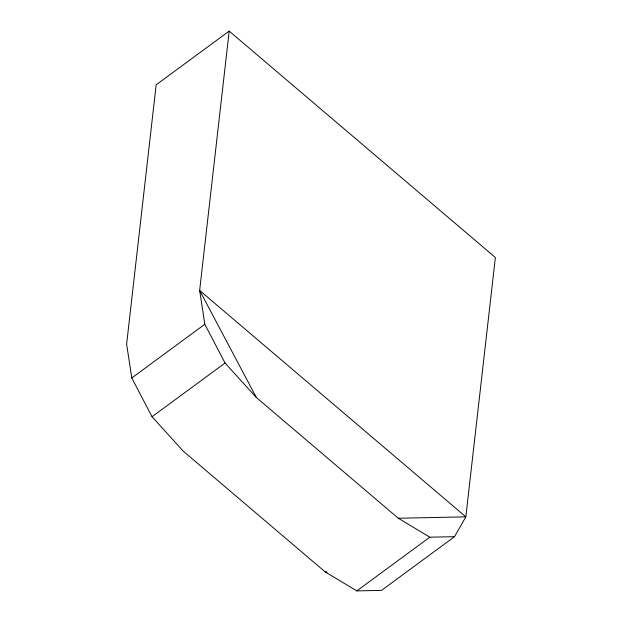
<?xml version="1.0" encoding="UTF-8"?>
<svg xmlns="http://www.w3.org/2000/svg" width="622" height="622" viewBox="0 0 622 622"><rect width="100%" height="100%" fill="white"/><g stroke="black" fill="none" stroke-linecap="round" stroke-linejoin="round"><path stroke-width="0.93" d="M229.191 31.1L199.646 290.435L204.817 324.264L225.063 363.023L256.365 397.536L398.29 518.25L429.825 537.19L454.542 536.677L465.831 516.851L495.376 257.516L229.191 31.1L156.169 84.81L126.624 344.145L131.794 377.974L152.04 416.732L183.342 451.245L325.267 571.96L356.803 590.9L381.519 590.387L454.542 536.677M131.794 377.974L204.817 324.264M152.04 416.732L225.063 363.023M356.803 590.9L429.825 537.19M398.29 518.25L465.831 516.851L199.646 290.435L256.365 397.536M325.267 571.96L327.195 571.921"/></g></svg>
